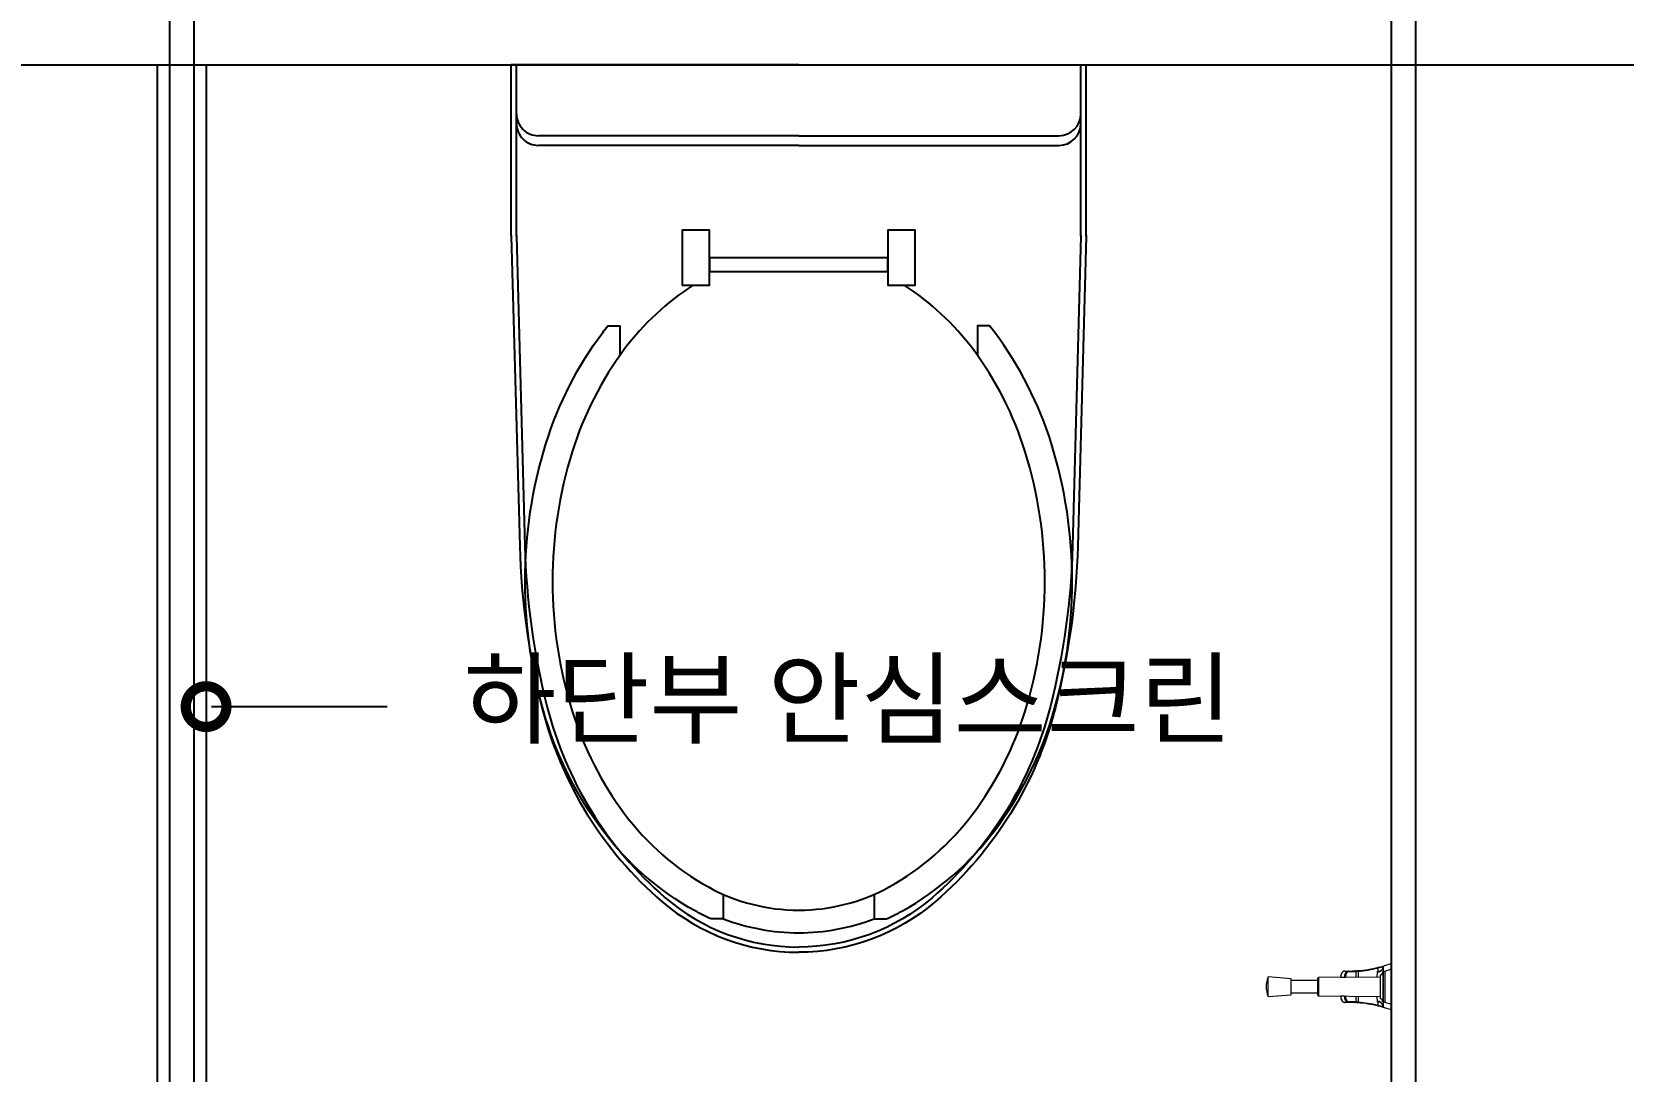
# Model space of a CAD drawing. Extents: x -255 to 8105, y -176 to 5714.
# Drawn here: x 3160 to 3811, y 3189 to 3614 of the extents above; entities that cross this region are included whole.
import ezdxf
from ezdxf.enums import TextEntityAlignment as Align

# ---------------------------------------------------------------- set-up
doc = ezdxf.new("R2010")
doc.units = 0
doc.header["$LTSCALE"] = 30
doc.layers.get('0').update_dxf_attribs({"linetype": 'CONTINUOUS'})
for name, color, linetype in [('0_toilet', 6, 'CONTINUOUS'), ('HAT', 8, 'CONTINUOUS'), ('문자', 3, 'CONTINUOUS'), ('부자재', 4, 'CONTINUOUS'), ('옷걸이', 4, 'CONTINUOUS'), ('치수', 1, 'CONTINUOUS'), ('해치', 8, 'CONTINUOUS')]:
    doc.layers.add(name, color=color, linetype=linetype)
doc.styles.add('돋움', font='malgun.ttf')

# ---------------------------------------------------------------- blocks, each defined once
blk = doc.blocks.new('A$C10E41893')
at = {"layer": '부자재'}
for p, q in [((6.5, 0), (6.5, 196)), ((123.3, 196), (6.5, 196)), ((123.3, 192.5), (6.5, 192.5)), ((54.8, 0), (54.8, 177.5)), ((61.4, 0), (61.4, 177.5)), ((6.5, 0), (6.5, -196)), ((54.8, 0), (54.8, -177.5)), ((61.4, 0), (61.4, -177.5)), ((123.3, -192.5), (6.5, -192.5)), ((123.3, -196), (6.5, -196))]:
    blk.add_line(p, q, dxfattribs=at)
for points in [[(122.7, 196, -0.012538), (123.3, 196), (334.6, 190.3, -0.055395), (444.7, 175.1, -0.154276), (576.9, 93.3, -0.179504), (611.5, 0, -0.179504)], [(122.8, 192.5, -0.012538), (123.2, 192.5), (334.5, 186.8, -0.055395), (443.8, 171.7, -0.154276), (574.3, 91, -0.179504), (608, 0, -0.179504)], [(572, 51.4), (588.8, 51.4), (588.8, 59.6, 0.021185), (583.3, 70.7, 0.106084), (528.4, 133.7, 0.085733), (452.6, 172.4, 0.075373), (358.7, 186.6, 0.075373), (264.8, 172.4, 0.085733), (189, 133.7, 0.007337), (184.4, 130.1), (184.4, 122), (204.7, 122)], [(156.7, -72, 0.089162), (200.2, -118.7, 0.085733), (270.3, -154.5, 0.075373), (358.7, -167.9, 0.075373), (447.1, -154.5, 0.085733), (517.2, -118.7, 0.106084), (567, -61.6, 0.126931), (582.8, 0, 0.126931), (567, 61.6, 0.106084), (517.2, 118.7, 0.085733), (447.1, 154.5, 0.075373), (358.7, 167.9, 0.075373), (270.3, 154.5, 0.085733), (200.2, 118.7, 0.089162), (156.7, 72)], [(588.8, -51.4, 0.090214), (598.2, 0, 0.090214), (588.8, 51.4, 0.106084)], [(122.7, -196, 0.012538), (123.3, -196), (334.6, -190.3, 0.055395), (444.7, -175.1, 0.154276), (576.9, -93.3, 0.179504), (611.5, 0, 0.179504)], [(122.8, -192.5, 0.012538), (123.2, -192.5), (334.5, -186.8, 0.055395), (443.8, -171.7, 0.154276), (574.3, -91, 0.179504), (608, 0, 0.179504)], [(572, -51.4), (588.8, -51.4), (588.8, -59.6, -0.021185), (583.3, -70.7, -0.106084), (528.4, -133.7, -0.085733), (452.6, -172.4, -0.075373), (358.7, -186.6, -0.075373), (264.8, -172.4, -0.085733), (189, -133.7, -0.007337), (184.4, -130.1), (184.4, -122), (204.7, -122)]]:
    blk.add_lwpolyline(points, format="xyb", dxfattribs=at)
blk.add_lwpolyline([(138, -60.8), (119.3, -60.8), (119.3, -79.5), (156.7, -79.5), (156.7, -60.8), (138, -60.8), (147.3, -60.8), (147.3, 60.8), (138, 60.8), (156.7, 60.8), (156.7, 79.5), (119.3, 79.5), (119.3, 60.8), (138, 60.8), (138, -60.8), (119.3, -60.8)], dxfattribs=at)
for centre, start, end in [((39.8, 177.5), 0, 90), ((46.4, 177.5), 0, 90), ((39.8, -177.5), 270, 0), ((46.4, -177.5), 270, 0)]:
    blk.add_arc(centre, 15, start, end, dxfattribs=at)
blk = doc.blocks.new('_DOTSMALL')
at = {"color": 0, "linetype": 'ByBlock', "const_width": 0.5}
blk.add_lwpolyline([(-0.0625, 0, 1), (0.0625, 0, 1)], format="xyb", close=True, dxfattribs=at)
blk = doc.blocks.new('A$C63EC304E')
at = {"layer": '치수', "color": 1, "xscale": 2.5, "yscale": 2.5, "zscale": 2.5, "rotation": 234.3098741996962}
blk.add_blockref('_DOTSMALL', (0.312, 0.312), dxfattribs=at)
blk = doc.blocks.new('A$C2BC9653E')
at = {"layer": '치수', "xscale": 0.3333333333333333, "yscale": 0.3333333333333333, "zscale": 0.3333333333333333}
blk.add_blockref('A$C63EC304E', (0, 0), dxfattribs=at)
blk = doc.blocks.new('A$C7FC71301')
at = {"layer": '치수', "rotation": 180}
blk.add_blockref('A$C2BC9653E', (0.208, 0.208), dxfattribs=at)
blk = doc.blocks.new('A$C4A20372B')
at = {"layer": '치수'}
blk.add_blockref('A$C7FC71301', (0, 0), dxfattribs=at)
blk = doc.blocks.new('A$C566469F5')
at = {"layer": '치수'}
blk.add_blockref('A$C4A20372B', (0, 0), dxfattribs=at)
blk = doc.blocks.new('A$C7E317CD4')
at = {"layer": '해치', "xscale": 2, "yscale": 2, "zscale": 2}
blk.add_blockref('A$C566469F5', (0, 0), dxfattribs=at)
blk = doc.blocks.new('A$C601D7F27')
at = {"layer": '치수'}
blk.add_blockref('A$C7E317CD4', (0, 0), dxfattribs=at)
blk = doc.blocks.new('A$C38802C08')
at = {"layer": '치수'}
blk.add_blockref('A$C601D7F27', (0, 0), dxfattribs=at)
blk = doc.blocks.new('UNI-02', base_point=(17634, 7239))
blk.add_line((20355.37, 10839.82), (21855.37, 10839.82))
at = {"color": 2}
for p, q in [((20845.37, 10839.82), (20845.37, 10214.82)), ((20865.37, 10839.82), (20865.37, 10214.82))]:
    blk.add_line(p, q, dxfattribs=at)
at = {"layer": '0_toilet'}
for p, q in [((20850.37, 10939.82), (20850.37, 10214.82)), ((20860.37, 10939.82), (20860.37, 10214.82)), ((21350.32, 10939.82), (21350.32, 10214.82)), ((21360.42, 10214.81), (21360.42, 10939.81))]:
    blk.add_line(p, q, dxfattribs=at)
at = {"layer": '옷걸이', "lineweight": 15}
for p, q in [((21347.75, 10471.37), (21350.32, 10472.21)), ((21350.32, 10472.21), (21350.32, 10469.84)), ((21309.47, 10465.96), (21299.97, 10466.71)), ((21299.97, 10458.71), (21299.97, 10466.71)), ((21309.47, 10459.46), (21309.47, 10465.96)), ((21320.32, 10462.71), (21320.32, 10466.21)), ((21345.82, 10466.68), (21320.57, 10466.46)), ((21320.57, 10466.46), (21320.57, 10458.96)), ((21329.69, 10466.64), (21329.69, 10466.54)), ((21329.69, 10466.64), (21329.78, 10466.64)), ((21329.78, 10466.64), (21329.78, 10466.54)), ((21331.31, 10466.63), (21331.66, 10466.63)), ((21331.31, 10466.56), (21331.31, 10466.63)), ((21331.66, 10466.63), (21331.66, 10466.56)), ((21336.02, 10466.6), (21336.02, 10468.98)), ((21336.79, 10469.05), (21336.79, 10466.6)), ((21344.89, 10468.97), (21345.45, 10469.03)), ((21344.91, 10470.41), (21344.91, 10468.97)), ((21344.93, 10470.41), (21344.93, 10468.97)), ((21345.82, 10467.49), (21345.82, 10457.94)), ((21346.99, 10470.49), (21346.95, 10470.38)), ((21346.99, 10470.54), (21346.96, 10470.45)), ((21347.06, 10470.42), (21347.06, 10470.42)), ((21347.06, 10470.42), (21347.06, 10455.01)), ((21347.08, 10456.43), (21347.08, 10469)), ((21347.77, 10469), (21347.08, 10469)), ((21347.74, 10471.37), (21347.75, 10471.37)), ((21347.75, 10471.37), (21347.75, 10471.37)), ((21350.32, 10469.84), (21347.77, 10469)), ((21347.77, 10469), (21347.77, 10456.43)), ((21350.32, 10469.84), (21350.32, 10455.59)), ((21299.97, 10458.71), (21309.47, 10459.46)), ((21320.32, 10465.21), (21309.47, 10465.21)), ((21309.47, 10460.21), (21320.32, 10460.21)), ((21320.32, 10459.21), (21320.32, 10462.71)), ((21320.57, 10458.96), (21345.82, 10458.74)), ((21329.69, 10458.89), (21329.69, 10458.78)), ((21329.69, 10458.78), (21329.78, 10458.78)), ((21329.78, 10458.88), (21329.78, 10458.78)), ((21331.31, 10458.8), (21331.31, 10458.87)), ((21331.31, 10458.8), (21331.66, 10458.8)), ((21331.66, 10458.87), (21331.66, 10458.8)), ((21336.02, 10456.45), (21336.02, 10458.83)), ((21336.79, 10458.82), (21336.79, 10456.38)), ((21345.47, 10456.39), (21344.89, 10456.46)), ((21344.91, 10456.46), (21344.91, 10455.02)), ((21344.93, 10456.45), (21344.93, 10455.02)), ((21346.95, 10455.04), (21346.99, 10454.93)), ((21347.06, 10455.01), (21347.06, 10455.01)), ((21347.77, 10456.43), (21347.08, 10456.43)), ((21347.75, 10454.06), (21347.74, 10454.06)), ((21350.32, 10453.21), (21347.75, 10454.06)), ((21347.75, 10454.06), (21347.75, 10454.06)), ((21347.77, 10456.43), (21350.32, 10455.59)), ((21350.32, 10455.59), (21350.32, 10453.21))]:
    blk.add_line(p, q, dxfattribs=at)
at = {"layer": '옷걸이', "lineweight": 15, "flags": 128}
for points in [[(21331.4, 10469.14), (21331.39, 10469.14), (21331.16, 10469.12), (21330.94, 10469.06), (21330.72, 10468.95), (21330.52, 10468.8), (21330.33, 10468.62), (21330.17, 10468.39), (21330.02, 10468.14), (21329.9, 10467.86), (21329.8, 10467.55), (21329.73, 10467.23), (21329.69, 10466.9), (21329.69, 10466.64)], [(21331.41, 10469.14), (21331.14, 10469.11), (21330.87, 10469.01), (21330.63, 10468.85), (21330.4, 10468.62), (21330.2, 10468.33), (21330.03, 10468), (21329.91, 10467.63), (21329.82, 10467.23), (21329.78, 10466.73), (21329.78, 10466.64)], [(21331.31, 10466.63), (21331.33, 10467.05), (21331.4, 10467.46), (21331.51, 10467.84), (21331.66, 10468.19), (21331.84, 10468.5), (21332.06, 10468.75), (21332.3, 10468.94), (21332.56, 10469.07), (21332.91, 10469.13)], [(21333.1, 10468.88), (21332.79, 10468.83), (21332.56, 10468.71), (21332.34, 10468.54), (21332.14, 10468.31), (21331.98, 10468.04), (21331.84, 10467.72), (21331.74, 10467.38), (21331.68, 10467.01), (21331.66, 10466.63)], [(21336.77, 10469.3), (21336.77, 10469.29), (21336.77, 10469.28), (21336.77, 10469.26), (21336.77, 10469.23), (21336.77, 10469.19), (21336.78, 10469.15), (21336.78, 10469.1), (21336.79, 10469.05)], [(21344.61, 10468.54), (21344.54, 10466.96), (21344.53, 10466.67)], [(21346.86, 10468.46), (21346.9, 10468.74), (21346.94, 10468.92), (21346.97, 10468.93), (21347, 10468.76), (21347.02, 10468.43), (21347.03, 10467.96)], [(21346.96, 10470.45), (21346.96, 10470.43), (21346.95, 10470.38)], [(21347.06, 10470.42), (21347.03, 10470.41), (21346.95, 10470.38)], [(21329.69, 10458.78), (21329.69, 10458.73), (21329.71, 10458.4), (21329.76, 10458.07), (21329.83, 10457.76), (21329.94, 10457.46), (21330.07, 10457.18), (21330.23, 10456.94), (21330.41, 10456.72), (21330.62, 10456.55), (21330.83, 10456.42), (21331.06, 10456.33), (21331.3, 10456.29), (21331.33, 10456.29)], [(21329.78, 10458.78), (21329.8, 10458.37), (21329.87, 10457.96), (21329.98, 10457.57), (21330.13, 10457.22), (21330.32, 10456.92), (21330.53, 10456.66), (21330.77, 10456.47), (21331.03, 10456.35), (21331.35, 10456.29), (21331.41, 10456.28)], [(21332.91, 10456.3), (21332.64, 10456.33), (21332.37, 10456.44), (21332.13, 10456.61), (21331.9, 10456.85), (21331.71, 10457.14), (21331.55, 10457.48), (21331.42, 10457.86), (21331.34, 10458.26), (21331.31, 10458.8)], [(21331.66, 10458.8), (21331.69, 10458.31), (21331.77, 10457.95), (21331.88, 10457.61), (21332.02, 10457.31), (21332.2, 10457.05), (21332.4, 10456.83), (21332.62, 10456.68), (21332.86, 10456.58), (21333.1, 10456.55)], [(21336.77, 10456.13), (21336.77, 10456.13), (21336.77, 10456.15), (21336.77, 10456.17), (21336.77, 10456.2), (21336.77, 10456.24), (21336.78, 10456.28), (21336.78, 10456.33), (21336.79, 10456.38)], [(21344.53, 10458.76), (21344.55, 10458.15), (21344.61, 10456.89)], [(21344.92, 10455.02), (21344.92, 10455.02), (21344.93, 10455.02)], [(21345.12, 10454.78), (21345.11, 10454.78), (21345.11, 10454.78)], [(21347.03, 10457.22), (21347.01, 10456.81), (21346.98, 10456.56), (21346.95, 10456.48), (21346.92, 10456.58), (21346.87, 10456.86), (21346.86, 10456.98)], [(21346.95, 10455.04), (21347.03, 10455.02), (21347.06, 10455.01)], [(21346.96, 10454.98), (21346.96, 10455), (21346.95, 10455.04)], [(21346.96, 10454.98), (21346.98, 10454.92), (21346.99, 10454.88)]]:
    blk.add_lwpolyline(points, dxfattribs=at)
at = {"layer": '옷걸이', "lineweight": 15}
for centre, radius, start, end in [((21310.26, 10462.71), 11.04, 158.76069, 201.23931), ((21320.57, 10466.21), 0.25, 90.5, 180), ((21330.94, 10521.9), 55.27, 268.79267, 270.38109), ((21332.55, 10521.9), 52.77, 268.76311, 270.39042), ((21332.55, 10521.9), 52.77, 270.39042, 273.54893), ((21332.87, 10468.91), 0.227, 353.60797, 81.79126), ((21332.74, 10521.9), 53.02, 270.39042, 273.54893), ((21332.55, 10521.89), 52.76, 273.54888, 274.58645), ((21335.79, 10469), 0.23, 354.81124, 84.54256), ((21333.39, 10502.96), 34.08, 274.43326, 275.72635), ((21332.55, 10521.9), 52.77, 274.5864, 283.76829), ((21332.55, 10521.9), 53.02, 274.5864, 283.49029), ((21345, 10468.61), 0.4, 122.00917, 187.80826), ((21344.87, 10468.58), 0.271, 148.63439, 187.60531), ((21344.78, 10470.96), 2.24, 266.39085, 345.18943), ((21344.89, 10468.72), 0.248, 90.27695, 180.4119), ((21345.16, 10470.4), 0.25, 103.76166, 179.45314), ((21332.76, 10520.09), 51.15, 283.75841, 286.46904), ((21345.18, 10470.41), 0.247, 104.08418, 180.74148), ((21332.82, 10520.88), 51.71, 283.74931, 286.75644), ((21345.19, 10470.82), 1.8, 276.78644, 348.2605), ((21345.49, 10468.89), 1.44, 283.11861, 345.96551), ((21348.13, 10470.27), 1.16, 109.29372, 169.39421), ((20945.94, 10462.84), 401.13, 359.19679, 0.73159), ((21348.06, 10470.42), 1, 108.19187, 180.00628), ((21320.57, 10459.21), 0.25, 180, 269.5), ((21330.94, 10403.53), 55.27, 89.61891, 91.20733), ((21332.55, 10403.53), 52.77, 89.60958, 91.23689), ((21332.87, 10456.52), 0.227, 278.20874, 6.39203), ((21332.55, 10403.53), 52.77, 86.45107, 89.60958), ((21332.74, 10403.53), 53.02, 86.45107, 89.60958), ((21335.79, 10456.42), 0.23, 275.45744, 5.18876), ((21332.55, 10403.53), 52.77, 85.41362, 86.45105), ((21333.39, 10422.47), 34.07, 84.27357, 85.56682), ((21332.55, 10403.53), 52.77, 76.23171, 85.4136), ((21332.55, 10403.53), 53.02, 76.50971, 85.4136), ((21344.97, 10456.81), 0.376, 169.93932, 240.54556), ((21344.91, 10456.86), 0.307, 174.77864, 208.98165), ((21344.78, 10454.47), 2.24, 14.82654, 93.59318), ((21344.89, 10456.71), 0.248, 179.5881, 269.72305), ((21345.16, 10455.02), 0.25, 180.27283, 256.23947), ((21345.18, 10455.02), 0.247, 179.25852, 255.91582), ((21332.72, 10405.17), 51.33, 73.52264, 76.23766), ((21332.89, 10404.78), 51.47, 73.23764, 76.25768), ((21345.19, 10454.6), 1.81, 12.06066, 82.51429), ((21345.49, 10456.55), 1.43, 14.10574, 76.92454), ((21348.13, 10455.16), 1.17, 191.39698, 250.6752), ((21348.06, 10455.01), 1, 179.99372, 251.80813)]:
    blk.add_arc(centre, radius, start, end, dxfattribs=at)
at = {"layer": '치수'}
blk.add_line((20939.49, 10577.26), (20867.54, 10577.25), dxfattribs=at)
at = {"layer": 'HAT', "xscale": 0.6000000000003638, "yscale": 0.6000000000003638, "zscale": 0.6000000000003638, "rotation": 270}
blk.add_blockref('A$C10E41893', (21107.89, 10843.72), dxfattribs=at)
at = {"layer": '해치', "xscale": -20, "yscale": 20, "zscale": 20}
blk.add_blockref('A$C38802C08', (20869.54, 10573.14), dxfattribs=at)
at = {"layer": '문자', "style": '돋움'}
blk.add_text('하단부 안심스크린', height=30.337, dxfattribs=at).set_placement((21128.09, 10580.82), align=Align.MIDDLE)

msp = doc.modelspace()

# ---------------------------------------------------------------- block references
msp.add_blockref('UNI-02', (0, 0))

doc.saveas('drawing.dxf')
